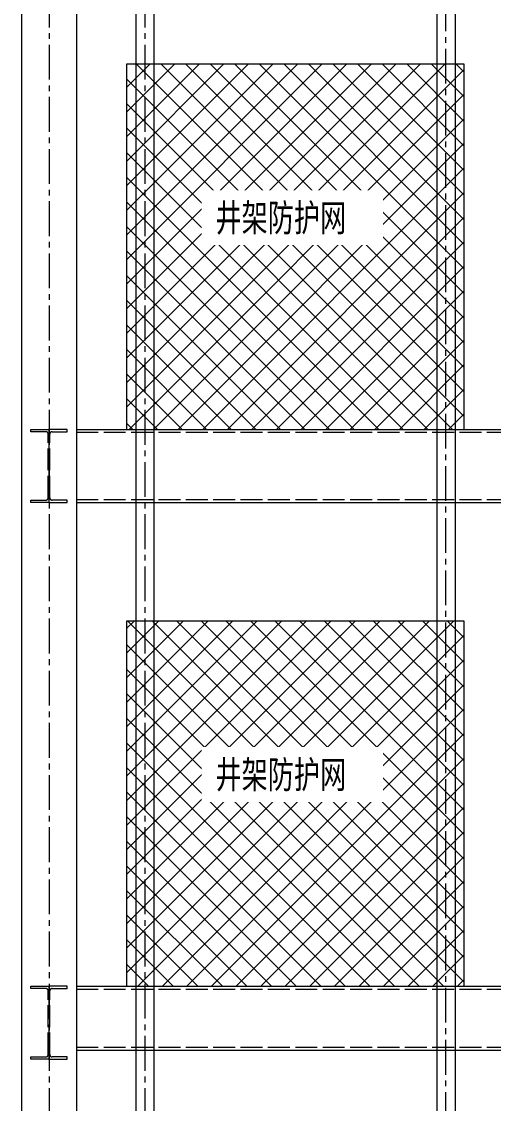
# Model space of a CAD drawing. Header units: millimetres. Extents: x 163705 to 1616509, y 81827 to 302547.
# Drawn here: x 1464536 to 1467121, y 150118 to 156043 of the extents above; entities that cross this region are included whole.
import ezdxf

# ---------------------------------------------------------------- set-up
doc = ezdxf.new("R2010")
doc.units = ezdxf.units.MM
doc.header["$LTSCALE"] = 10
doc.linetypes.add('ACAD_ISO02W100', pattern=[15, 12, -3])
doc.linetypes.add('CENTER2', pattern=[28.575, 19.05, -3.175, 3.175, -3.175])
for name, color, linetype, lineweight in [('1-中心线', 1, 'CENTER2', 0), ('1-填充', 8, 'Continuous', 18), ('1-文本', 4, 'Continuous', 0), ('1-虚线', 8, 'ACAD_ISO02W100', 0), ('1-设备轮廓', 2, 'Continuous', 18), ('1-钢构', 6, 'Continuous', 0)]:
    doc.layers.add(name, color=color, linetype=linetype, lineweight=lineweight)
doc.styles.add('ARIAL', font='arial.ttf', dxfattribs={"width": 0.7})
doc.styles.get("Standard").update_dxf_attribs({"font": 'arial.ttf'})

# ---------------------------------------------------------------- blocks, each defined once
blk = doc.blocks.new('*U271')
for p, q in [((0, 18500), (0, 0)), ((300, 18500), (300, 0))]:
    blk.add_line(p, q)
at = {"layer": '1-中心线'}
blk.add_line((150, 18500), (150, 0), dxfattribs=at)
blk = doc.blocks.new('*U278')
for p, q in [((0, 400), (6200, 400)), ((0, 400), (0, 0)), ((6200, 400), (6200, 0)), ((0, 0), (6200, 0))]:
    blk.add_line(p, q)
at = {"layer": '1-虚线'}
for p, q in [((0, 384), (6200, 384)), ((0, 16), (6200, 16))]:
    blk.add_line(p, q, dxfattribs=at)
blk = doc.blocks.new('G$C3A64C6E4')
for p, q in [((0, 390), (0, 403)), ((0, 403), (100, 403)), ((83, 390), (0, 390)), ((96, 29), (96, 377)), ((200, 403), (100, 403)), ((104, 29), (104, 377)), ((117, 390), (200, 390)), ((200, 390), (200, 403)), ((0, 3), (0, 16)), ((0, 16), (83, 16)), ((100, 3), (0, 3)), ((100, 3), (200, 3)), ((200, 16), (117, 16)), ((200, 3), (200, 16))]:
    blk.add_line(p, q)
for centre, start, end in [((83, 377), 0, 90), ((117, 377), 90, 180), ((83, 29), 270, 0), ((117, 29), 180, 270)]:
    blk.add_arc(centre, 13, start, end)
at = {"layer": '1-中心线'}
blk.add_line((100, 0), (100, 406), dxfattribs=at)
blk.add_text('HC_SUPERPART', height=0.001).set_placement((100, 3))
blk = doc.blocks.new('*U274')
for p, q in [((0, 350), (6200, 350)), ((0, 350), (0, 0)), ((6200, 350), (6200, 0)), ((0, 0), (6200, 0))]:
    blk.add_line(p, q)
at = {"layer": '1-虚线'}
for p, q in [((0, 334), (6200, 334)), ((0, 16), (6200, 16))]:
    blk.add_line(p, q, dxfattribs=at)
blk = doc.blocks.new('G$C217800F1')
at = {"layer": '1-中心线'}
for p, q in [((50, 18500, 3.5), (50, 0, -22.6)), ((1700, 0, -22.6), (1700, 18500, 3.5))]:
    blk.add_line(p, q, dxfattribs=at)
at = {"layer": '1-设备轮廓'}
for p, q in [((0, 18500, 3.5), (0, 0, -22.6)), ((100, 18500, 3.5), (100, 0, -22.6)), ((1650, 18500, 3.5), (1650, 0, -22.6)), ((1750, 18500, 3.5), (1750, 0, -22.6))]:
    blk.add_line(p, q, dxfattribs=at)
blk = doc.blocks.new('井架防护网高2米')
at = {"layer": '1-填充'}
h = blk.add_hatch(dxfattribs=at)
h.set_pattern_fill('ANSI37', color=256, scale=30)
h.set_pattern_definition([(45, (1914.58, -8295.97), (-67.3519, 67.3519), []), (135, (1914.58, -8295.97), (-67.3519, -67.3519), [])])
h.paths.add_polyline_path([(0, 0), (1850, 0), (1850, 2000), (0, 2000)])
at = {"layer": '1-设备轮廓'}
blk.add_lwpolyline([(0, 0), (1850, 0), (1850, 2000), (0, 2000)], close=True, dxfattribs=at)
at = {"layer": '1-文本', "insert": (487.1, 1234.5), "char_height": 150, "attachment_point": 1, "style": 'ARIAL', "bg_fill": 3, "box_fill_scale": 1.5, "bg_fill_color": 256, "bg_fill_transparency": 0}
blk.add_mtext_dynamic_manual_height_columns('{\\fSimSun|b0|i0|c134|p2;井架防护网}', width=843.594, gutter_width=1000, heights=[0], dxfattribs=at)

msp = doc.modelspace()

# ---------------------------------------------------------------- block references
at = {"layer": '1-虚线'}
for p in [(1464585.648, 153406.632), (1464585.648, 150356.632)]:
    msp.add_blockref('G$C3A64C6E4', p, dxfattribs=at)
at = {"layer": '1-设备轮廓'}
msp.add_blockref('G$C217800F1', (1465160.648, 140559.632, 11.296), dxfattribs=at)
at = {"layer": '1-钢构'}
for name, p in [('*U271', (1464535.648, 140559.632)), ('*U278', (1464835.648, 153409.632)), ('*U274', (1464835.648, 150409.632))]:
    msp.add_blockref(name, p, dxfattribs=at)

# ---------------------------------------------------------------- next in the draw order: block references
at = {"layer": '1-设备轮廓'}
for p in [(1465110.651, 153809.632, -11.296), (1465110.651, 150759.632)]:
    msp.add_blockref('井架防护网高2米', p, dxfattribs=at)

doc.saveas('drawing.dxf')
